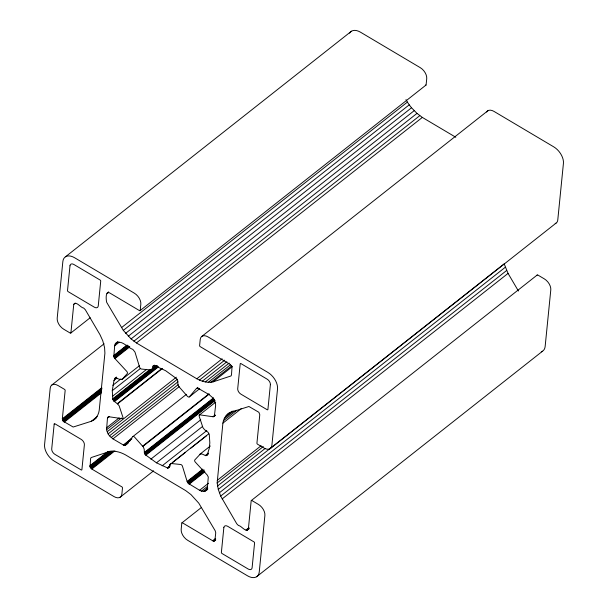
<?xml version="1.0" encoding="UTF-8"?>
<svg xmlns="http://www.w3.org/2000/svg" width="608" height="608" viewBox="0 0 608 608"><rect width="100%" height="100%" fill="white"/><g stroke="black" fill="none" stroke-linecap="round" stroke-linejoin="round"><path stroke-width="0.91" d="M217.162 482.957L222.893 423.145C223.524 418.54 226.366 413.98 230.804 412.247L248.923 406.494L258.879 412.292L259.776 414.694L256.933 443.118A0.92 0.562 51.7 0 0 257.579 444.228L264.039 448.05A9.181 5.594 51.7 0 0 271.867 445.52L277.522 388.907A13.779 8.39 51.7 0 0 267.801 372.37L208.05 336.916A9.181 5.594 51.7 0 0 200.222 339.446L199.606 345.564A0.92 0.562 51.7 0 0 200.26 346.666L230.265 364.473L232.028 366.594L231.496 374.961L230.979 375.957L212.975 381.9C207.465 383.162 201.689 381.398 196.825 378.784L136.428 342.95L131.092 338.914L123.318 330.38L106.712 302.389C105.974 299.622 105.328 290.913 109.425 292.775L139.437 310.589A0.92 0.562 51.7 0 0 140.22 310.331L140.828 304.213A9.181 5.594 51.7 0 0 134.353 293.185L74.602 257.739A13.779 8.39 51.7 0 0 62.852 261.539L57.198 318.159A9.181 5.594 51.7 0 0 63.68 329.186L70.133 333.017A0.92 0.562 51.7 0 0 70.916 332.766L73.758 304.327C75.977 300.474 81.016 308.096 83.676 308.058L85.34 309.761L99.94 334.605L102.744 340.716L104.561 347.502L104.91 353.149L99.203 410.377C98.58 414.983 95.737 419.55 91.291 421.283L73.173 427.036L63.224 421.23L62.328 418.836L65.155 390.473A0.92 0.562 51.7 0 0 64.509 389.371L58.056 385.54A9.181 5.594 51.7 0 0 50.221 388.071L44.574 444.623A13.779 8.39 51.7 0 0 54.294 461.16L114.046 496.614A9.181 5.594 51.7 0 0 121.874 494.076L122.489 487.958A0.92 0.562 51.7 0 0 121.843 486.856L91.831 469.049L90.075 466.929L90.6 458.569L91.116 457.573L109.121 451.63C114.631 450.361 120.414 452.132 125.271 454.746L185.668 490.588L191.003 494.616L198.778 503.158L215.186 530.754L215.741 532.821L214.898 540.482L214.252 541.059L212.671 540.755L182.575 522.895A0.92 0.562 51.7 0 0 181.792 523.154L181.184 529.272A9.181 5.594 51.7 0 0 187.659 540.292L247.494 575.799A13.779 8.39 51.7 0 0 259.244 571.999L264.89 515.432A9.181 5.594 51.7 0 0 258.415 504.404L251.955 500.574A0.92 0.562 51.7 0 0 251.172 500.832L248.345 529.211C246.118 533.056 241.08 525.434 238.42 525.479L236.755 523.777L220.674 496.075L218.28 489.394L217.162 482.957L263.317 446.546M127.931 443.24L125.438 445.216L123.743 445.231L112.966 438.885L109.486 435.852L108.11 433.899L106.56 429.757L107.472 418.061L108.011 417.065L109.113 416.784L122.064 418.654A1.801 1.102 51.7 0 0 122.915 417.255L119.13 405.794L117.564 403.872L114.046 401.242L112.837 399.327L112.275 390.663L114 380.38L115.558 377.887L120.293 379.582L121.98 379.445L139.468 365.659M122.178 379.316L127.262 373.601A1.809 1.102 51.7 0 0 126.776 371.412L114.927 358.568L113.81 356.539L114.684 345.792L115.102 344.181L117.466 341.795M125.438 445.216L132.711 436.726A1.801 1.102 51.7 0 1 134.664 437.22L143.351 447.055L144.187 449.221L144.392 452.93L145.464 454.83L156.454 462.81L167.717 468.038L169.032 467.544L169.906 464.482L171.053 463.494L180.629 464.489A1.801 1.102 51.7 0 1 182.461 466.245L187.127 481.452L188.381 483.444L199.584 490.276L201.453 491.15L204.843 491.294L206.12 490.565L207.412 487.745L208.286 476.999L207.176 474.97L195.32 462.118A1.801 1.102 51.7 0 1 194.826 459.922L200.351 453.994L202.099 454.032L205.724 455.643L207.161 455.293L209.289 448.225L209.821 442.867L209.258 434.203L208.05 432.288L204.531 429.651L202.973 427.736L199.188 416.275A1.801 1.102 51.7 0 1 200.032 414.876L212.982 416.746L214.35 416.184L215.604 405.665L215.536 403.765L213.986 399.631L212.618 397.67L209.129 394.638L197.889 388.162L196.399 388.527L189.392 396.804A1.801 1.102 51.7 0 1 187.431 396.31L178.744 386.468L177.908 384.309L177.703 380.6L176.639 378.7L165.642 370.72L154.379 365.492L153.072 365.986L152.19 369.048L151.042 370.036L141.474 369.041A1.809 1.102 51.7 0 1 139.635 367.285L134.976 352.085L132.856 349.387C127.558 347.738 122.056 339.682 115.984 342.965M65.497 256.774L351.401 31.244M73.758 304.327L75.248 303.149M107.198 293.056L108.688 291.878M107.076 293.542L108.566 292.364M70.786 333.047L90.144 317.779M140.091 310.612L425.988 85.082M121.501 327.628L407.398 102.091L405.969 99.651M51.984 384.894L104.105 343.786M123.318 330.38L409.222 104.842L407.398 102.091M125.628 333.313L411.532 107.776L416.997 113.384L422.332 117.412L455.795 137.264M115.102 344.181L118.081 341.833M114.684 345.792L119.153 342.266M128.28 336.224L414.185 110.686M131.092 338.914L416.997 113.384M113.704 355.589L127.11 345.017M113.711 356.03L127.118 345.45M113.81 356.539L127.961 345.374M133.874 341.21L419.771 115.68M114 357.078L128.144 345.922M114.258 357.626L128.41 346.469M114.578 358.135L129.466 346.385M114.927 358.568L129.816 346.818M136.428 342.95L422.332 117.412M62.328 418.836L101.787 387.706M62.343 419.406L101.81 388.276M114.935 378.244L116.424 377.066M114.76 378.533L116.25 377.355M62.51 420.022L101.969 388.892M62.814 420.645L101.528 390.108M114 380.38L116.979 378.024M63.224 421.23L101.194 391.278M63.718 421.747L100.943 392.38M64.266 422.142L101.498 392.776M112.814 385.305L121 378.845M112.275 390.663L140.57 368.342M112.404 396.37L146.65 369.352M152.935 366.297L154.424 365.127M112.731 398.863L149.211 370.09M112.837 399.327L150.062 369.96M113.035 399.821L155.998 365.879M152.19 369.048L156.659 365.522M113.316 400.33L157.244 365.682M113.666 400.816L157.594 366.168M114.046 401.242L157.974 366.594M114.441 401.584L158.369 366.928M91.291 421.283L97.25 416.586M93.146 420.402L96.421 417.818M201.985 336.277L487.89 110.74M117.298 403.659L161.971 368.418M117.564 403.872L162.237 368.638M107.555 417.681L109.045 416.51M107.472 418.061L108.961 416.89M106.491 427.857L119.145 417.878M106.56 429.757L121.448 418.015M107.114 431.817L176.35 377.196M108.11 433.899L177.354 379.278M109.486 435.852L177.977 381.824M111.142 437.555L178.152 384.697M112.966 438.885L179.231 386.612M196.825 378.784L222.14 358.811M89.885 465.743L107.753 451.645M89.908 466.313L108.52 451.63M199.424 380.099L224.74 360.134M90.075 466.929L110.177 451.075M90.372 467.552L111.218 451.113M90.782 468.145L112.374 451.106M91.284 468.654L113.62 451.03M202.327 381.178L226.89 361.79M132.84 436.605L186.443 394.318M91.831 469.049L114.912 450.847M123.31 445.018L131.495 438.558M123.743 445.231L131.936 438.771M124.207 445.36L130.165 440.663M196.399 388.527L197.889 387.349M124.663 445.406L127.642 443.057M125.081 445.352L128.06 443.004M205.329 381.93L229.155 363.136M189.255 396.925L199.682 388.702M208.232 382.318L230.569 364.694M210.847 382.303L231.694 365.856M212.975 381.9L232.332 366.624M142.682 446.128L208.947 393.855M142.91 446.401L209.175 394.128M144.324 452.489L213.568 397.868M144.392 452.93L213.636 398.301M144.552 453.408L213.796 398.787M144.795 453.91L214.039 399.289M145.107 454.396L214.343 399.775M145.464 454.83L214.7 400.208M145.836 455.179L215.08 400.558M199.333 415.066L215.711 402.146M150.845 459.146L200.731 419.801M212.982 416.746L215.217 414.983M213.378 416.754L214.867 415.576M213.75 416.655L215.24 415.477M156.454 462.81L202.616 426.39M120.11 497.253L153.619 470.82M162.123 465.842L206.796 430.601M227.164 414.534L229.398 412.779M225.568 416.381L232.294 411.069M224.268 418.532L233.951 410.894M223.356 420.835L236.763 410.263M169.906 464.482L171.395 463.304M172.885 462.126L208.62 433.937M169.83 464.71L185.463 452.375M190.676 448.263L206.31 435.928M222.893 423.145L241.513 408.462M167.314 467.924L170.293 465.576M167.717 468.038L169.951 466.275M168.12 468.054L169.609 466.876M199.751 454.366L210.338 445.991M205.306 455.498L208.286 453.15M205.724 455.643L207.951 453.88M206.142 455.688L208.377 453.925M187.127 481.452L202.76 469.118M187.317 481.939L202.95 469.604M187.606 482.456L203.239 470.121M187.971 482.965L204.349 470.045M188.381 483.444L204.014 471.109M188.814 483.846L204.455 471.512M189.248 484.143L204.881 471.816M199.584 490.276L208.514 483.231M201.453 491.15L207.412 486.446M217.185 480.388L261.113 445.732M203.247 491.492L207.716 487.973M204.843 491.294L207.814 488.946M206.12 490.565L207.609 489.394M217.535 486.028L265.187 448.438M218.28 489.394L504.184 263.857L508.052 273.395L518.419 291.027M270.104 448.696L556.008 223.159M219.351 492.814L505.256 267.284M181.921 522.872L201.278 507.596M220.674 496.075L506.578 270.537M222.156 498.932L508.052 273.395M251.302 500.544L537.206 275.014M212.671 540.755L215.65 538.407M213.233 541.014L215.468 539.258M213.773 541.12L215.262 539.942M214.252 541.059L215.741 539.889M245.989 529.971L248.968 527.622M246.552 530.229L248.786 528.474M247.091 530.336L249.326 528.572M256.599 576.756L542.503 351.226M409.222 104.842L411.532 107.776M555.195 223.539A9.181 5.594 51.7 0 0 557.772 219.982L563.426 163.37A13.779 8.39 51.7 0 0 553.706 146.832L493.954 111.378A9.181 5.594 51.7 0 0 486.681 112.024M349.592 33.174A13.779 8.39 51.7 0 1 360.506 32.201L420.25 67.655A9.181 5.594 51.7 0 1 426.732 78.683L426.117 84.801A0.92 0.562 51.7 0 1 425.334 85.052M537.077 275.295A0.92 0.562 51.7 0 1 537.86 275.044L544.312 278.867A9.181 5.594 51.7 0 1 550.795 289.894L545.148 346.461A13.779 8.39 51.7 0 1 541.287 351.789M54.188 424.08L51.718 448.856A4.598 2.797 51.7 0 0 54.956 454.374L81.115 469.908A0.92 0.562 51.7 0 0 81.898 469.657L84.383 444.866A4.59 2.797 51.7 0 0 81.145 439.356L54.971 423.822A0.92 0.562 51.7 0 0 54.188 424.08M69.988 265.772L67.518 290.556A0.92 0.562 51.7 0 0 68.164 291.658L94.339 307.184A4.59 2.797 51.7 0 0 98.253 305.915L100.723 281.116A0.92 0.562 51.7 0 0 100.069 280.014L73.91 264.503A4.598 2.797 51.7 0 0 69.988 265.772M223.843 527.615L221.38 552.414A0.92 0.562 51.7 0 0 222.026 553.516L248.193 569.027A4.598 2.797 51.7 0 0 252.107 567.758L254.577 542.982A0.92 0.562 51.7 0 0 253.931 541.88L227.757 526.346A4.59 2.797 51.7 0 0 223.843 527.615M270.378 384.674L267.908 409.45A0.92 0.562 51.7 0 1 267.125 409.701L240.95 394.174A4.59 2.797 51.7 0 1 237.713 388.656L240.198 363.873A0.92 0.562 51.7 0 1 240.981 363.622L267.14 379.156A4.598 2.797 51.7 0 1 270.378 384.674"/></g></svg>
